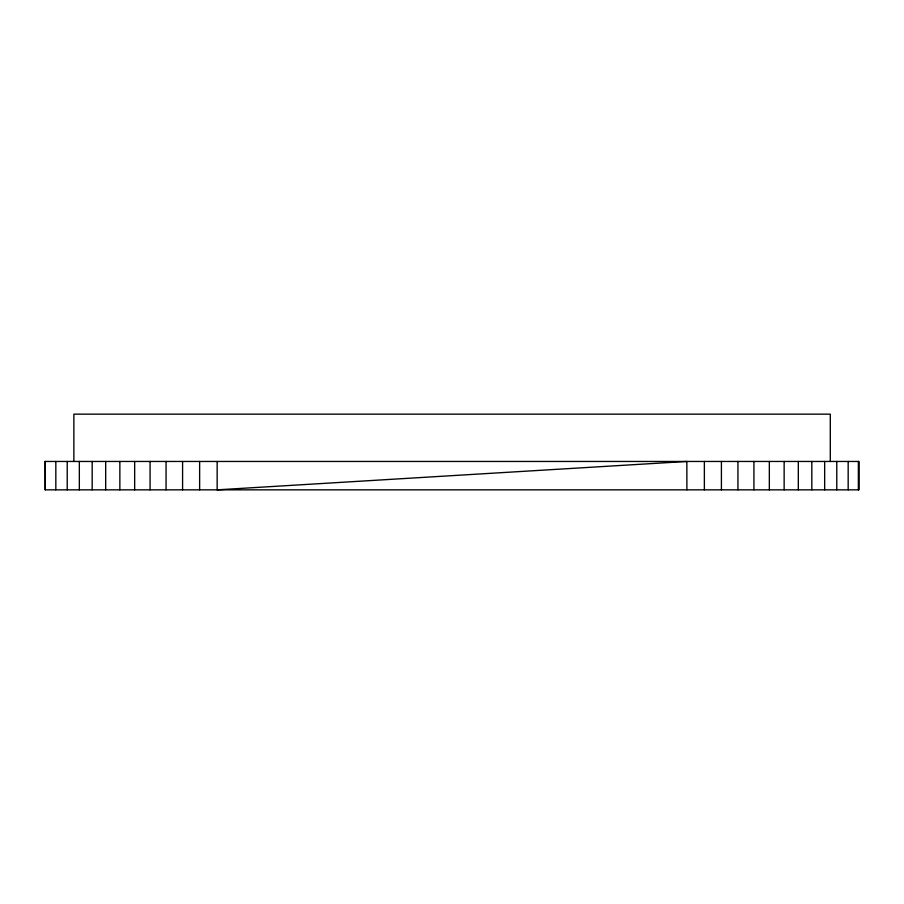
<?xml version="1.0" encoding="UTF-8"?>
<svg xmlns="http://www.w3.org/2000/svg" width="904" height="904" viewBox="0 0 904 904"><rect width="100%" height="100%" fill="white"/><g stroke="black" fill="none" stroke-linecap="round" stroke-linejoin="round"><path stroke-width="1.36" d="M73.868 461.458L73.868 414.156L830.29 414.156L830.29 461.458M45.2 461.458L858.8 461.458L858.8 489.844L45.223 489.844L45.2 461.458L45.223 489.844M686.893 489.844L686.848 461.458L217.152 489.844L217.152 461.458M858.653 461.458L858.653 489.844M858.382 461.458L858.382 489.844M848.167 461.458L848.167 489.844M836.776 461.458L836.776 489.844M824.663 461.458L824.663 489.844M811.826 461.458L811.826 489.844M798.311 461.458L798.311 489.844M784.141 461.458L784.141 489.844M769.338 461.458L769.338 489.844M753.925 461.458L753.925 489.844M737.935 461.458L737.935 489.844M721.415 461.458L721.415 489.844M704.363 461.458L704.363 489.844M199.637 461.458L199.637 489.844M182.585 461.458L182.585 489.844M166.065 461.458L166.065 489.844M150.075 461.458L150.075 489.844M134.662 461.458L134.662 489.844M119.859 461.458L119.859 489.844M105.689 461.458L105.689 489.844M92.174 461.458L92.174 489.844M79.337 461.458L79.337 489.844M67.224 461.458L67.224 489.844M55.833 461.458L55.833 489.844"/></g></svg>
